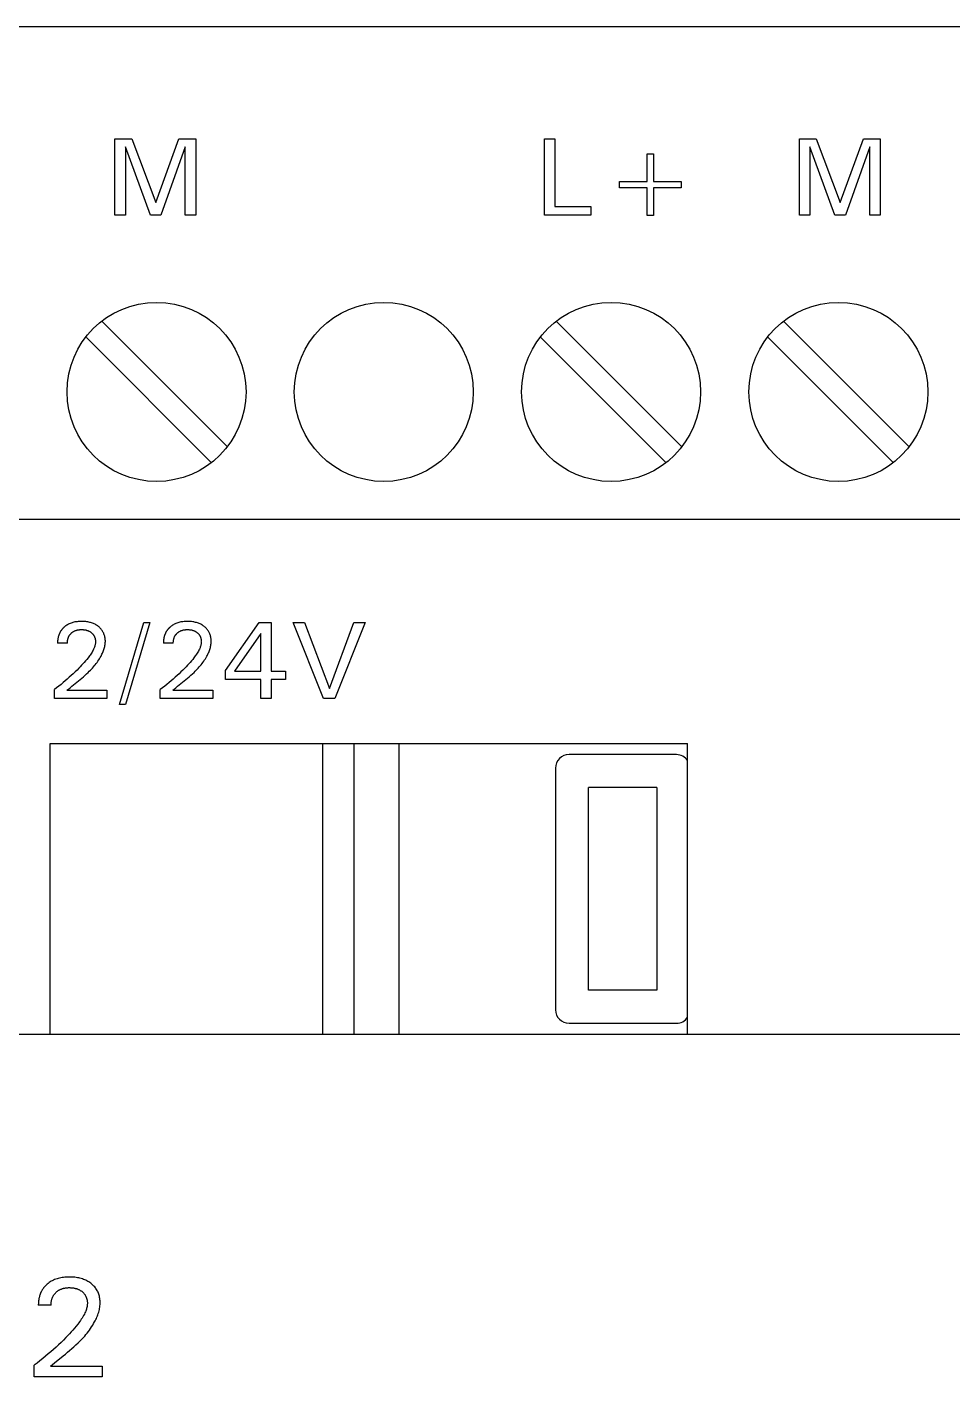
# Model space of a CAD drawing. Extents: x 0 to 420, y 0 to 297.
# Drawn here: x 150.5 to 171.17, y 231.48 to 261.63 of the extents above; entities that cross this region are included whole.
import ezdxf

# ---------------------------------------------------------------- set-up
doc = ezdxf.new("R2010")
doc.units = 0
doc.header["$LTSCALE"] = 23.1
doc.layers.add('10000_FRONT', color=7, linetype='CONTINUOUS')

msp = doc.modelspace()

# ---------------------------------------------------------------- linework, layer by layer
at = {"layer": '10000_FRONT', "color": 7, "linetype": 'CONTINUOUS'}
for p, q in [((177.762, 261.627), (144.262, 261.627)), ((152.462, 257.427), (152.462, 259.127)), ((152.462, 259.127), (152.839, 259.127)), ((152.839, 259.127), (153.373, 257.704)), ((153.373, 257.704), (153.89, 259.127)), ((153.89, 259.127), (154.267, 259.127)), ((154.267, 259.127), (154.267, 257.427)), ((162.062, 257.427), (162.062, 259.127)), ((162.062, 259.127), (162.295, 259.127)), ((162.295, 259.127), (162.295, 257.62)), ((167.762, 257.427), (167.762, 259.127)), ((167.762, 259.127), (168.139, 259.127)), ((168.139, 259.127), (168.673, 257.704)), ((168.673, 257.704), (169.19, 259.127)), ((169.19, 259.127), (169.567, 259.127)), ((169.567, 259.127), (169.567, 257.427)), ((152.695, 258.949), (152.695, 257.427)), ((153.255, 257.427), (152.695, 258.949)), ((154.034, 258.951), (153.489, 257.427)), ((154.034, 257.427), (154.034, 258.951)), ((164.356, 258.179), (164.356, 258.797)), ((164.356, 258.797), (164.501, 258.797)), ((164.501, 258.797), (164.501, 258.179)), ((167.995, 258.949), (167.995, 257.427)), ((168.555, 257.427), (167.995, 258.949)), ((169.334, 258.951), (168.789, 257.427)), ((169.334, 257.427), (169.334, 258.951)), ((163.738, 258.034), (163.738, 258.179)), ((163.738, 258.179), (164.356, 258.179)), ((164.501, 258.179), (165.119, 258.179)), ((165.119, 258.179), (165.119, 258.034)), ((164.356, 258.034), (163.738, 258.034)), ((164.356, 257.416), (164.356, 258.034)), ((164.501, 258.034), (164.501, 257.416)), ((165.119, 258.034), (164.501, 258.034)), ((162.295, 257.62), (163.097, 257.62)), ((163.097, 257.62), (163.097, 257.427)), ((152.695, 257.427), (152.462, 257.427)), ((153.489, 257.427), (153.255, 257.427)), ((154.267, 257.427), (154.034, 257.427)), ((163.097, 257.427), (162.062, 257.427)), ((164.501, 257.416), (164.356, 257.416)), ((167.995, 257.427), (167.762, 257.427)), ((168.789, 257.427), (168.555, 257.427)), ((169.567, 257.427), (169.334, 257.427)), ((154.96, 252.263), (152.175, 255.048)), ((165.12, 252.263), (162.335, 255.048)), ((170.2, 252.263), (167.415, 255.048)), ((151.825, 254.691), (154.609, 251.906)), ((161.985, 254.691), (164.769, 251.906)), ((167.065, 254.691), (169.849, 251.906)), ((177.762, 250.627), (144.262, 250.627)), ((151.253, 248.138), (151.249, 248.131)), ((151.258, 248.145), (151.253, 248.138)), ((151.262, 248.152), (151.258, 248.145)), ((151.267, 248.158), (151.262, 248.152)), ((151.272, 248.165), (151.267, 248.158)), ((151.277, 248.171), (151.272, 248.165)), ((151.282, 248.177), (151.277, 248.171)), ((151.288, 248.184), (151.282, 248.177)), ((151.293, 248.19), (151.288, 248.184)), ((151.299, 248.196), (151.293, 248.19)), ((151.304, 248.202), (151.299, 248.196)), ((151.31, 248.207), (151.304, 248.202)), ((151.316, 248.213), (151.31, 248.207)), ((151.322, 248.219), (151.316, 248.213)), ((151.328, 248.224), (151.322, 248.219)), ((151.334, 248.229), (151.328, 248.224)), ((151.351, 248.243), (151.334, 248.229)), ((151.368, 248.255), (151.351, 248.243)), ((151.385, 248.267), (151.368, 248.255)), ((151.403, 248.278), (151.385, 248.267)), ((151.422, 248.288), (151.403, 248.278)), ((151.441, 248.298), (151.422, 248.288)), ((151.461, 248.307), (151.441, 248.298)), ((151.482, 248.315), (151.461, 248.307)), ((151.503, 248.322), (151.482, 248.315)), ((151.524, 248.328), (151.503, 248.322)), ((151.546, 248.334), (151.524, 248.328)), ((151.567, 248.339), (151.546, 248.334)), ((151.55, 248.133), (151.559, 248.138)), ((151.559, 248.138), (151.569, 248.142)), ((151.592, 248.343), (151.567, 248.339)), ((151.569, 248.142), (151.578, 248.146)), ((151.578, 248.146), (151.587, 248.149)), ((151.587, 248.149), (151.597, 248.152)), ((151.616, 248.346), (151.592, 248.343)), ((151.597, 248.152), (151.607, 248.155)), ((151.607, 248.155), (151.616, 248.158)), ((151.64, 248.349), (151.616, 248.346)), ((151.616, 248.158), (151.626, 248.16)), ((151.626, 248.16), (151.637, 248.162)), ((151.637, 248.162), (151.648, 248.164)), ((151.665, 248.351), (151.64, 248.349)), ((151.648, 248.164), (151.659, 248.166)), ((151.659, 248.166), (151.67, 248.167)), ((151.689, 248.352), (151.665, 248.351)), ((151.67, 248.167), (151.681, 248.168)), ((151.681, 248.168), (151.692, 248.169)), ((151.714, 248.352), (151.689, 248.352)), ((151.692, 248.169), (151.703, 248.169)), ((151.703, 248.169), (151.714, 248.169)), ((151.738, 248.352), (151.714, 248.352)), ((151.714, 248.169), (151.726, 248.169)), ((151.726, 248.169), (151.739, 248.169)), ((151.762, 248.351), (151.738, 248.352)), ((151.739, 248.169), (151.751, 248.168)), ((151.751, 248.168), (151.763, 248.167)), ((151.786, 248.349), (151.762, 248.351)), ((151.763, 248.167), (151.775, 248.165)), ((151.775, 248.165), (151.787, 248.164)), ((151.81, 248.347), (151.786, 248.349)), ((151.787, 248.164), (151.8, 248.162)), ((151.8, 248.162), (151.809, 248.16)), ((151.809, 248.16), (151.819, 248.157)), ((151.833, 248.344), (151.81, 248.347)), ((151.819, 248.157), (151.828, 248.155)), ((151.828, 248.155), (151.837, 248.152)), ((151.857, 248.34), (151.833, 248.344)), ((151.837, 248.152), (151.846, 248.149)), ((151.846, 248.149), (151.856, 248.146)), ((151.856, 248.146), (151.865, 248.142)), ((151.878, 248.336), (151.857, 248.34)), ((151.865, 248.142), (151.873, 248.139)), ((151.873, 248.139), (151.882, 248.135)), ((151.899, 248.331), (151.878, 248.336)), ((151.882, 248.135), (151.89, 248.131)), ((151.92, 248.326), (151.899, 248.331)), ((151.941, 248.319), (151.92, 248.326)), ((151.961, 248.312), (151.941, 248.319)), ((151.981, 248.304), (151.961, 248.312)), ((152, 248.296), (151.981, 248.304)), ((152.018, 248.287), (152, 248.296)), ((152.035, 248.277), (152.018, 248.287)), ((152.053, 248.267), (152.035, 248.277)), ((152.07, 248.256), (152.053, 248.267)), ((152.086, 248.244), (152.07, 248.256)), ((152.101, 248.232), (152.086, 248.244)), ((152.115, 248.221), (152.101, 248.232)), ((152.128, 248.208), (152.115, 248.221)), ((152.141, 248.195), (152.128, 248.208)), ((152.153, 248.181), (152.141, 248.195)), ((152.165, 248.167), (152.153, 248.181)), ((152.176, 248.152), (152.165, 248.167)), ((152.186, 248.137), (152.176, 248.152)), ((152.195, 248.122), (152.186, 248.137)), ((152.565, 246.499), (153.105, 248.327)), ((153.243, 248.327), (152.702, 246.499)), ((153.105, 248.327), (153.243, 248.327)), ((153.619, 248.138), (153.615, 248.131)), ((153.624, 248.145), (153.619, 248.138)), ((153.629, 248.152), (153.624, 248.145)), ((153.633, 248.158), (153.629, 248.152)), ((153.638, 248.165), (153.633, 248.158)), ((153.643, 248.171), (153.638, 248.165)), ((153.649, 248.177), (153.643, 248.171)), ((153.654, 248.184), (153.649, 248.177)), ((153.659, 248.19), (153.654, 248.184)), ((153.665, 248.196), (153.659, 248.19)), ((153.671, 248.202), (153.665, 248.196)), ((153.677, 248.207), (153.671, 248.202)), ((153.682, 248.213), (153.677, 248.207)), ((153.688, 248.219), (153.682, 248.213)), ((153.694, 248.224), (153.688, 248.219)), ((153.701, 248.229), (153.694, 248.224)), ((153.717, 248.243), (153.701, 248.229)), ((153.734, 248.255), (153.717, 248.243)), ((153.752, 248.267), (153.734, 248.255)), ((153.77, 248.278), (153.752, 248.267)), ((153.788, 248.288), (153.77, 248.278)), ((153.807, 248.298), (153.788, 248.288)), ((153.827, 248.307), (153.807, 248.298)), ((153.848, 248.315), (153.827, 248.307)), ((153.869, 248.322), (153.848, 248.315)), ((153.89, 248.328), (153.869, 248.322)), ((153.912, 248.334), (153.89, 248.328)), ((153.934, 248.339), (153.912, 248.334)), ((153.917, 248.133), (153.926, 248.138)), ((153.926, 248.138), (153.935, 248.142)), ((153.958, 248.343), (153.934, 248.339)), ((153.935, 248.142), (153.944, 248.146)), ((153.944, 248.146), (153.954, 248.149)), ((153.954, 248.149), (153.963, 248.152)), ((153.982, 248.346), (153.958, 248.343)), ((153.963, 248.152), (153.973, 248.155)), ((153.973, 248.155), (153.983, 248.158)), ((154.007, 248.349), (153.982, 248.346)), ((153.983, 248.158), (153.992, 248.16)), ((153.992, 248.16), (154.003, 248.162)), ((154.003, 248.162), (154.014, 248.164)), ((154.031, 248.351), (154.007, 248.349)), ((154.014, 248.164), (154.025, 248.166)), ((154.025, 248.166), (154.036, 248.167)), ((154.056, 248.352), (154.031, 248.351)), ((154.036, 248.167), (154.047, 248.168)), ((154.047, 248.168), (154.058, 248.169)), ((154.08, 248.352), (154.056, 248.352)), ((154.058, 248.169), (154.069, 248.169)), ((154.069, 248.169), (154.08, 248.169)), ((154.104, 248.352), (154.08, 248.352)), ((154.08, 248.169), (154.093, 248.169)), ((154.093, 248.169), (154.105, 248.169)), ((154.128, 248.351), (154.104, 248.352)), ((154.105, 248.169), (154.117, 248.168)), ((154.117, 248.168), (154.129, 248.167)), ((154.152, 248.349), (154.128, 248.351)), ((154.129, 248.167), (154.142, 248.165)), ((154.142, 248.165), (154.154, 248.164)), ((154.176, 248.347), (154.152, 248.349)), ((154.154, 248.164), (154.166, 248.162)), ((154.166, 248.162), (154.175, 248.16)), ((154.175, 248.16), (154.185, 248.157)), ((154.2, 248.344), (154.176, 248.347)), ((154.185, 248.157), (154.194, 248.155)), ((154.194, 248.155), (154.203, 248.152)), ((154.223, 248.34), (154.2, 248.344)), ((154.203, 248.152), (154.213, 248.149)), ((154.213, 248.149), (154.222, 248.146)), ((154.222, 248.146), (154.231, 248.142)), ((154.244, 248.336), (154.223, 248.34)), ((154.231, 248.142), (154.24, 248.139)), ((154.24, 248.139), (154.248, 248.135)), ((154.266, 248.331), (154.244, 248.336)), ((154.248, 248.135), (154.256, 248.131)), ((154.286, 248.326), (154.266, 248.331)), ((154.307, 248.319), (154.286, 248.326)), ((154.327, 248.312), (154.307, 248.319)), ((154.347, 248.304), (154.327, 248.312)), ((154.366, 248.296), (154.347, 248.304)), ((154.384, 248.287), (154.366, 248.296)), ((154.402, 248.277), (154.384, 248.287)), ((154.419, 248.267), (154.402, 248.277)), ((154.436, 248.256), (154.419, 248.267)), ((154.452, 248.244), (154.436, 248.256)), ((154.467, 248.232), (154.452, 248.244)), ((154.481, 248.221), (154.467, 248.232)), ((154.494, 248.208), (154.481, 248.221)), ((154.507, 248.195), (154.494, 248.208)), ((154.52, 248.181), (154.507, 248.195)), ((154.531, 248.167), (154.52, 248.181)), ((154.542, 248.152), (154.531, 248.167)), ((154.552, 248.137), (154.542, 248.152)), ((154.561, 248.122), (154.552, 248.137)), ((154.936, 247.257), (155.685, 248.327)), ((155.685, 248.327), (155.954, 248.327)), ((155.954, 248.327), (155.954, 247.238)), ((157.121, 246.627), (156.446, 248.327)), ((156.446, 248.327), (156.698, 248.327)), ((156.698, 248.327), (157.255, 246.85)), ((157.255, 246.85), (157.804, 248.327)), ((158.056, 248.327), (157.381, 246.627)), ((157.804, 248.327), (158.056, 248.327)), ((151.181, 247.897), (151.18, 247.887)), ((151.18, 247.887), (151.18, 247.877)), ((151.18, 247.877), (151.18, 247.868)), ((151.401, 247.868), (151.18, 247.868)), ((151.182, 247.916), (151.181, 247.906)), ((151.181, 247.906), (151.181, 247.897)), ((151.183, 247.935), (151.182, 247.925)), ((151.182, 247.925), (151.182, 247.916)), ((151.184, 247.945), (151.183, 247.935)), ((151.186, 247.954), (151.184, 247.945)), ((151.187, 247.964), (151.186, 247.954)), ((151.189, 247.973), (151.187, 247.964)), ((151.191, 247.983), (151.189, 247.973)), ((151.193, 247.992), (151.191, 247.983)), ((151.195, 248.002), (151.193, 247.992)), ((151.197, 248.011), (151.195, 248.002)), ((151.2, 248.019), (151.197, 248.011)), ((151.202, 248.028), (151.2, 248.019)), ((151.205, 248.036), (151.202, 248.028)), ((151.208, 248.045), (151.205, 248.036)), ((151.21, 248.053), (151.208, 248.045)), ((151.214, 248.061), (151.21, 248.053)), ((151.217, 248.069), (151.214, 248.061)), ((151.22, 248.077), (151.217, 248.069)), ((151.224, 248.085), (151.22, 248.077)), ((151.228, 248.093), (151.224, 248.085)), ((151.231, 248.101), (151.228, 248.093)), ((151.236, 248.109), (151.231, 248.101)), ((151.24, 248.116), (151.236, 248.109)), ((151.244, 248.124), (151.24, 248.116)), ((151.249, 248.131), (151.244, 248.124)), ((151.401, 247.89), (151.402, 247.9)), ((151.401, 247.879), (151.401, 247.89)), ((151.401, 247.868), (151.401, 247.879)), ((151.402, 247.9), (151.403, 247.911)), ((151.403, 247.911), (151.404, 247.922)), ((151.404, 247.922), (151.406, 247.933)), ((151.406, 247.933), (151.408, 247.944)), ((151.408, 247.944), (151.41, 247.955)), ((151.41, 247.955), (151.412, 247.963)), ((151.412, 247.963), (151.415, 247.972)), ((151.415, 247.972), (151.418, 247.98)), ((151.418, 247.98), (151.42, 247.988)), ((151.42, 247.988), (151.424, 247.996)), ((151.424, 247.996), (151.427, 248.005)), ((151.427, 248.005), (151.431, 248.013)), ((151.431, 248.013), (151.435, 248.02)), ((151.435, 248.02), (151.439, 248.028)), ((151.439, 248.028), (151.443, 248.035)), ((151.443, 248.035), (151.448, 248.043)), ((151.448, 248.043), (151.453, 248.05)), ((151.453, 248.05), (151.458, 248.057)), ((151.458, 248.057), (151.463, 248.063)), ((151.463, 248.063), (151.469, 248.07)), ((151.469, 248.07), (151.475, 248.076)), ((151.475, 248.076), (151.481, 248.082)), ((151.481, 248.082), (151.487, 248.088)), ((151.487, 248.088), (151.494, 248.095)), ((151.494, 248.095), (151.501, 248.101)), ((151.501, 248.101), (151.509, 248.107)), ((151.509, 248.107), (151.517, 248.113)), ((151.517, 248.113), (151.525, 248.119)), ((151.525, 248.119), (151.533, 248.124)), ((151.533, 248.124), (151.542, 248.129)), ((151.542, 248.129), (151.55, 248.133)), ((151.89, 248.131), (151.898, 248.126)), ((151.898, 248.126), (151.906, 248.122)), ((151.906, 248.122), (151.913, 248.117)), ((151.913, 248.117), (151.921, 248.112)), ((151.921, 248.112), (151.928, 248.106)), ((151.928, 248.106), (151.936, 248.1)), ((151.936, 248.1), (151.942, 248.095)), ((151.942, 248.095), (151.948, 248.089)), ((151.948, 248.089), (151.954, 248.084)), ((151.954, 248.084), (151.96, 248.078)), ((151.96, 248.078), (151.966, 248.071)), ((151.966, 248.071), (151.972, 248.065)), ((151.972, 248.065), (151.977, 248.058)), ((151.977, 248.058), (151.982, 248.052)), ((151.982, 248.052), (151.986, 248.045)), ((151.986, 248.045), (151.991, 248.037)), ((151.991, 248.037), (151.995, 248.03)), ((151.995, 248.03), (151.999, 248.023)), ((151.999, 248.023), (152.003, 248.015)), ((152.003, 248.015), (152.006, 248.007)), ((152.006, 248.007), (152.009, 247.999)), ((152.009, 247.999), (152.012, 247.991)), ((152.012, 247.991), (152.015, 247.983)), ((152.015, 247.983), (152.017, 247.975)), ((152.017, 247.975), (152.019, 247.966)), ((152.019, 247.966), (152.021, 247.957)), ((152.022, 247.843), (152.019, 247.827)), ((152.021, 247.957), (152.023, 247.948)), ((152.025, 247.86), (152.022, 247.843)), ((152.023, 247.948), (152.025, 247.939)), ((152.025, 247.939), (152.026, 247.929)), ((152.026, 247.876), (152.025, 247.86)), ((152.026, 247.929), (152.026, 247.92)), ((152.026, 247.92), (152.027, 247.911)), ((152.027, 247.892), (152.026, 247.876)), ((152.027, 247.911), (152.027, 247.901)), ((152.027, 247.901), (152.027, 247.892)), ((152.203, 248.106), (152.195, 248.122)), ((152.211, 248.089), (152.203, 248.106)), ((152.218, 248.073), (152.211, 248.089)), ((152.224, 248.055), (152.218, 248.073)), ((152.23, 248.038), (152.224, 248.055)), ((152.235, 248.019), (152.23, 248.038)), ((152.239, 248), (152.235, 248.019)), ((152.242, 247.98), (152.239, 248)), ((152.239, 247.812), (152.242, 247.834)), ((152.245, 247.961), (152.242, 247.98)), ((152.242, 247.834), (152.245, 247.857)), ((152.247, 247.941), (152.245, 247.961)), ((152.245, 247.857), (152.247, 247.879)), ((152.248, 247.921), (152.247, 247.941)), ((152.247, 247.879), (152.248, 247.902)), ((152.248, 247.902), (152.248, 247.921)), ((153.547, 247.887), (153.546, 247.877)), ((153.546, 247.877), (153.546, 247.868)), ((153.767, 247.868), (153.546, 247.868)), ((153.548, 247.916), (153.547, 247.906)), ((153.547, 247.906), (153.547, 247.897)), ((153.547, 247.897), (153.547, 247.887)), ((153.549, 247.925), (153.548, 247.916)), ((153.55, 247.935), (153.549, 247.925)), ((153.551, 247.945), (153.55, 247.935)), ((153.552, 247.954), (153.551, 247.945)), ((153.554, 247.964), (153.552, 247.954)), ((153.555, 247.973), (153.554, 247.964)), ((153.557, 247.983), (153.555, 247.973)), ((153.559, 247.992), (153.557, 247.983)), ((153.561, 248.002), (153.559, 247.992)), ((153.564, 248.011), (153.561, 248.002)), ((153.566, 248.019), (153.564, 248.011)), ((153.568, 248.028), (153.566, 248.019)), ((153.571, 248.036), (153.568, 248.028)), ((153.574, 248.045), (153.571, 248.036)), ((153.577, 248.053), (153.574, 248.045)), ((153.58, 248.061), (153.577, 248.053)), ((153.583, 248.069), (153.58, 248.061)), ((153.587, 248.077), (153.583, 248.069)), ((153.59, 248.085), (153.587, 248.077)), ((153.594, 248.093), (153.59, 248.085)), ((153.598, 248.101), (153.594, 248.093)), ((153.602, 248.109), (153.598, 248.101)), ((153.606, 248.116), (153.602, 248.109)), ((153.61, 248.124), (153.606, 248.116)), ((153.615, 248.131), (153.61, 248.124)), ((153.767, 247.89), (153.768, 247.9)), ((153.767, 247.879), (153.767, 247.89)), ((153.767, 247.868), (153.767, 247.879)), ((153.768, 247.9), (153.769, 247.911)), ((153.769, 247.911), (153.77, 247.922)), ((153.77, 247.922), (153.772, 247.933)), ((153.772, 247.933), (153.774, 247.944)), ((153.774, 247.944), (153.777, 247.955)), ((153.777, 247.955), (153.779, 247.963)), ((153.779, 247.963), (153.781, 247.972)), ((153.781, 247.972), (153.784, 247.98)), ((153.784, 247.98), (153.787, 247.988)), ((153.787, 247.988), (153.79, 247.996)), ((153.79, 247.996), (153.793, 248.005)), ((153.793, 248.005), (153.797, 248.013)), ((153.797, 248.013), (153.801, 248.02)), ((153.801, 248.02), (153.805, 248.028)), ((153.805, 248.028), (153.81, 248.035)), ((153.81, 248.035), (153.814, 248.043)), ((153.814, 248.043), (153.819, 248.05)), ((153.819, 248.05), (153.824, 248.057)), ((153.824, 248.057), (153.83, 248.063)), ((153.83, 248.063), (153.835, 248.07)), ((153.835, 248.07), (153.841, 248.076)), ((153.841, 248.076), (153.847, 248.082)), ((153.847, 248.082), (153.853, 248.088)), ((153.853, 248.088), (153.86, 248.095)), ((153.86, 248.095), (153.868, 248.101)), ((153.868, 248.101), (153.875, 248.107)), ((153.875, 248.107), (153.883, 248.113)), ((153.883, 248.113), (153.891, 248.119)), ((153.891, 248.119), (153.9, 248.124)), ((153.9, 248.124), (153.908, 248.129)), ((153.908, 248.129), (153.917, 248.133)), ((154.256, 248.131), (154.264, 248.126)), ((154.264, 248.126), (154.272, 248.122)), ((154.272, 248.122), (154.28, 248.117)), ((154.28, 248.117), (154.287, 248.112)), ((154.287, 248.112), (154.295, 248.106)), ((154.295, 248.106), (154.302, 248.1)), ((154.302, 248.1), (154.308, 248.095)), ((154.308, 248.095), (154.315, 248.089)), ((154.315, 248.089), (154.321, 248.084)), ((154.321, 248.084), (154.327, 248.078)), ((154.327, 248.078), (154.332, 248.071)), ((154.332, 248.071), (154.338, 248.065)), ((154.338, 248.065), (154.343, 248.058)), ((154.343, 248.058), (154.348, 248.052)), ((154.348, 248.052), (154.353, 248.045)), ((154.353, 248.045), (154.357, 248.037)), ((154.357, 248.037), (154.361, 248.03)), ((154.361, 248.03), (154.365, 248.023)), ((154.365, 248.023), (154.369, 248.015)), ((154.369, 248.015), (154.372, 248.007)), ((154.372, 248.007), (154.375, 247.999)), ((154.375, 247.999), (154.378, 247.991)), ((154.378, 247.991), (154.381, 247.983)), ((154.381, 247.983), (154.383, 247.975)), ((154.383, 247.975), (154.386, 247.966)), ((154.388, 247.843), (154.385, 247.827)), ((154.386, 247.966), (154.388, 247.957)), ((154.388, 247.957), (154.389, 247.948)), ((154.391, 247.86), (154.388, 247.843)), ((154.389, 247.948), (154.391, 247.939)), ((154.391, 247.939), (154.392, 247.929)), ((154.393, 247.876), (154.391, 247.86)), ((154.392, 247.929), (154.393, 247.92)), ((154.393, 247.92), (154.393, 247.911)), ((154.393, 247.911), (154.394, 247.901)), ((154.394, 247.901), (154.393, 247.892)), ((154.393, 247.892), (154.393, 247.876)), ((154.57, 248.106), (154.561, 248.122)), ((154.577, 248.089), (154.57, 248.106)), ((154.584, 248.073), (154.577, 248.089)), ((154.591, 248.055), (154.584, 248.073)), ((154.596, 248.038), (154.591, 248.055)), ((154.601, 248.019), (154.596, 248.038)), ((154.605, 248), (154.601, 248.019)), ((154.609, 247.98), (154.605, 248)), ((154.605, 247.812), (154.609, 247.834)), ((154.611, 247.961), (154.609, 247.98)), ((154.609, 247.834), (154.611, 247.857)), ((154.613, 247.941), (154.611, 247.961)), ((154.611, 247.857), (154.613, 247.879)), ((154.614, 247.921), (154.613, 247.941)), ((154.613, 247.879), (154.614, 247.902)), ((154.614, 247.902), (154.614, 247.921)), ((155.726, 248.085), (155.134, 247.238)), ((155.726, 247.238), (155.726, 248.085)), ((151.862, 247.539), (151.835, 247.504)), ((151.878, 247.56), (151.862, 247.539)), ((151.893, 247.58), (151.878, 247.56)), ((151.908, 247.601), (151.893, 247.58)), ((151.923, 247.622), (151.908, 247.601)), ((151.937, 247.644), (151.923, 247.622)), ((151.95, 247.666), (151.937, 247.644)), ((151.963, 247.688), (151.95, 247.666)), ((151.975, 247.711), (151.963, 247.688)), ((151.986, 247.734), (151.975, 247.711)), ((151.993, 247.749), (151.986, 247.734)), ((151.999, 247.765), (151.993, 247.749)), ((152.005, 247.78), (151.999, 247.765)), ((152.01, 247.796), (152.005, 247.78)), ((152.015, 247.812), (152.01, 247.796)), ((152.019, 247.827), (152.015, 247.812)), ((152.119, 247.519), (152.136, 247.548)), ((152.136, 247.548), (152.152, 247.577)), ((152.152, 247.577), (152.163, 247.597)), ((152.163, 247.597), (152.173, 247.618)), ((152.173, 247.618), (152.183, 247.639)), ((152.183, 247.639), (152.192, 247.66)), ((152.192, 247.66), (152.201, 247.681)), ((152.201, 247.681), (152.209, 247.702)), ((152.209, 247.702), (152.216, 247.724)), ((152.216, 247.724), (152.223, 247.746)), ((152.223, 247.746), (152.229, 247.768)), ((152.229, 247.768), (152.234, 247.79)), ((152.234, 247.79), (152.239, 247.812)), ((154.229, 247.539), (154.201, 247.504)), ((154.244, 247.56), (154.229, 247.539)), ((154.259, 247.58), (154.244, 247.56)), ((154.274, 247.601), (154.259, 247.58)), ((154.289, 247.622), (154.274, 247.601)), ((154.303, 247.644), (154.289, 247.622)), ((154.316, 247.666), (154.303, 247.644)), ((154.329, 247.688), (154.316, 247.666)), ((154.341, 247.711), (154.329, 247.688)), ((154.352, 247.734), (154.341, 247.711)), ((154.359, 247.749), (154.352, 247.734)), ((154.365, 247.765), (154.359, 247.749)), ((154.371, 247.78), (154.365, 247.765)), ((154.376, 247.796), (154.371, 247.78)), ((154.381, 247.812), (154.376, 247.796)), ((154.385, 247.827), (154.381, 247.812)), ((154.485, 247.519), (154.502, 247.548)), ((154.502, 247.548), (154.518, 247.577)), ((154.518, 247.577), (154.529, 247.597)), ((154.529, 247.597), (154.539, 247.618)), ((154.539, 247.618), (154.549, 247.639)), ((154.549, 247.639), (154.558, 247.66)), ((154.558, 247.66), (154.567, 247.681)), ((154.567, 247.681), (154.575, 247.702)), ((154.575, 247.702), (154.582, 247.724)), ((154.582, 247.724), (154.589, 247.746)), ((154.589, 247.746), (154.595, 247.768)), ((154.595, 247.768), (154.6, 247.79)), ((154.6, 247.79), (154.605, 247.812)), ((151.615, 247.265), (151.573, 247.224)), ((151.656, 247.306), (151.615, 247.265)), ((151.687, 247.338), (151.656, 247.306)), ((151.718, 247.371), (151.687, 247.338)), ((151.748, 247.403), (151.718, 247.371)), ((151.777, 247.437), (151.748, 247.403)), ((151.806, 247.47), (151.777, 247.437)), ((151.835, 247.504), (151.806, 247.47)), ((151.865, 247.214), (151.889, 247.237)), ((151.889, 247.237), (151.913, 247.261)), ((151.913, 247.261), (151.936, 247.285)), ((151.936, 247.285), (151.958, 247.309)), ((151.958, 247.309), (151.98, 247.334)), ((151.98, 247.334), (152.002, 247.359)), ((152.002, 247.359), (152.023, 247.384)), ((152.023, 247.384), (152.043, 247.41)), ((152.043, 247.41), (152.063, 247.437)), ((152.063, 247.437), (152.082, 247.464)), ((152.082, 247.464), (152.101, 247.491)), ((152.101, 247.491), (152.119, 247.519)), ((153.981, 247.265), (153.939, 247.224)), ((154.022, 247.306), (153.981, 247.265)), ((154.053, 247.338), (154.022, 247.306)), ((154.084, 247.371), (154.053, 247.338)), ((154.114, 247.403), (154.084, 247.371)), ((154.144, 247.437), (154.114, 247.403)), ((154.172, 247.47), (154.144, 247.437)), ((154.201, 247.504), (154.172, 247.47)), ((154.232, 247.214), (154.255, 247.237)), ((154.255, 247.237), (154.279, 247.261)), ((154.279, 247.261), (154.302, 247.285)), ((154.302, 247.285), (154.324, 247.309)), ((154.324, 247.309), (154.347, 247.334)), ((154.347, 247.334), (154.368, 247.359)), ((154.368, 247.359), (154.389, 247.384)), ((154.389, 247.384), (154.41, 247.41)), ((154.41, 247.41), (154.43, 247.437)), ((154.43, 247.437), (154.449, 247.464)), ((154.449, 247.464), (154.467, 247.491)), ((154.467, 247.491), (154.485, 247.519)), ((154.936, 247.052), (154.936, 247.257)), ((155.134, 247.238), (155.726, 247.238)), ((155.954, 247.238), (156.275, 247.238)), ((156.275, 247.238), (156.275, 247.052)), ((151.257, 246.946), (151.209, 246.907)), ((151.305, 246.985), (151.257, 246.946)), ((151.352, 247.024), (151.305, 246.985)), ((151.397, 247.063), (151.352, 247.024)), ((151.443, 247.103), (151.397, 247.063)), ((151.487, 247.144), (151.443, 247.103)), ((151.53, 247.184), (151.487, 247.144)), ((151.497, 246.902), (151.572, 246.962)), ((151.573, 247.224), (151.53, 247.184)), ((151.572, 246.962), (151.609, 246.992)), ((151.609, 246.992), (151.646, 247.023)), ((151.646, 247.023), (151.684, 247.054)), ((151.684, 247.054), (151.721, 247.085)), ((151.721, 247.085), (151.758, 247.116)), ((151.758, 247.116), (151.794, 247.148)), ((151.794, 247.148), (151.83, 247.181)), ((151.83, 247.181), (151.865, 247.214)), ((153.624, 246.946), (153.575, 246.907)), ((153.672, 246.985), (153.624, 246.946)), ((153.718, 247.024), (153.672, 246.985)), ((153.764, 247.063), (153.718, 247.024)), ((153.809, 247.103), (153.764, 247.063)), ((153.854, 247.144), (153.809, 247.103)), ((153.897, 247.184), (153.854, 247.144)), ((153.863, 246.902), (153.938, 246.962)), ((153.939, 247.224), (153.897, 247.184)), ((153.938, 246.962), (153.975, 246.992)), ((153.975, 246.992), (154.013, 247.023)), ((154.013, 247.023), (154.05, 247.054)), ((154.05, 247.054), (154.087, 247.085)), ((154.087, 247.085), (154.124, 247.116)), ((154.124, 247.116), (154.16, 247.148)), ((154.16, 247.148), (154.196, 247.181)), ((154.196, 247.181), (154.232, 247.214)), ((155.726, 247.052), (154.936, 247.052)), ((155.726, 246.627), (155.726, 247.052)), ((155.954, 247.052), (155.954, 246.627)), ((156.275, 247.052), (155.954, 247.052)), ((151.16, 246.868), (151.11, 246.831)), ((151.11, 246.627), (151.11, 246.831)), ((151.209, 246.907), (151.16, 246.868)), ((151.387, 246.813), (151.423, 246.842)), ((151.387, 246.813), (152.283, 246.813)), ((151.423, 246.842), (151.46, 246.872)), ((151.46, 246.872), (151.497, 246.902)), ((152.283, 246.813), (152.283, 246.627)), ((153.526, 246.868), (153.477, 246.831)), ((153.477, 246.627), (153.477, 246.831)), ((153.575, 246.907), (153.526, 246.868)), ((153.754, 246.813), (153.79, 246.842)), ((153.754, 246.813), (154.649, 246.813)), ((153.79, 246.842), (153.826, 246.872)), ((153.826, 246.872), (153.863, 246.902)), ((154.649, 246.813), (154.649, 246.627)), ((152.283, 246.627), (151.11, 246.627)), ((152.702, 246.499), (152.565, 246.499)), ((154.649, 246.627), (153.477, 246.627)), ((155.954, 246.627), (155.726, 246.627)), ((157.381, 246.627), (157.121, 246.627)), ((151.012, 239.127), (151.012, 245.627)), ((151.012, 245.627), (165.262, 245.627)), ((157.112, 239.127), (157.112, 245.627)), ((157.812, 239.127), (157.812, 245.627)), ((158.812, 239.127), (158.812, 245.627)), ((165.262, 239.127), (165.262, 245.627)), ((165.012, 245.377), (162.612, 245.377)), ((162.312, 245.077), (162.312, 239.677)), ((163.049, 240.114), (163.049, 244.64)), ((164.575, 244.64), (163.049, 244.64)), ((164.575, 244.64), (164.575, 240.114)), ((164.575, 240.114), (163.049, 240.114)), ((177.762, 239.127), (144.262, 239.127)), ((162.612, 239.377), (165.012, 239.377)), ((151.168, 233.67), (151.141, 233.661)), ((151.196, 233.679), (151.168, 233.67)), ((151.223, 233.686), (151.196, 233.679)), ((151.251, 233.692), (151.223, 233.686)), ((151.283, 233.698), (151.251, 233.692)), ((151.314, 233.702), (151.283, 233.698)), ((151.346, 233.706), (151.314, 233.702)), ((151.378, 233.708), (151.346, 233.706)), ((151.409, 233.709), (151.378, 233.708)), ((151.441, 233.71), (151.409, 233.709)), ((151.472, 233.709), (151.441, 233.71)), ((151.503, 233.708), (151.472, 233.709)), ((151.534, 233.706), (151.503, 233.708)), ((151.565, 233.703), (151.534, 233.706)), ((151.596, 233.699), (151.565, 233.703)), ((151.626, 233.694), (151.596, 233.699)), ((151.654, 233.689), (151.626, 233.694)), ((151.681, 233.682), (151.654, 233.689)), ((151.708, 233.675), (151.681, 233.682)), ((151.735, 233.667), (151.708, 233.675)), ((151.761, 233.658), (151.735, 233.667)), ((150.807, 233.364), (150.802, 233.354)), ((150.812, 233.374), (150.807, 233.364)), ((150.817, 233.385), (150.812, 233.374)), ((150.822, 233.395), (150.817, 233.385)), ((150.828, 233.404), (150.822, 233.395)), ((150.833, 233.414), (150.828, 233.404)), ((150.839, 233.424), (150.833, 233.414)), ((150.845, 233.433), (150.839, 233.424)), ((150.851, 233.441), (150.845, 233.433)), ((150.857, 233.45), (150.851, 233.441)), ((150.863, 233.459), (150.857, 233.45)), ((150.869, 233.467), (150.863, 233.459)), ((150.876, 233.475), (150.869, 233.467)), ((150.883, 233.483), (150.876, 233.475)), ((150.89, 233.491), (150.883, 233.483)), ((150.897, 233.499), (150.89, 233.491)), ((150.904, 233.507), (150.897, 233.499)), ((150.911, 233.515), (150.904, 233.507)), ((150.919, 233.522), (150.911, 233.515)), ((150.926, 233.53), (150.919, 233.522)), ((150.934, 233.537), (150.926, 233.53)), ((150.942, 233.544), (150.934, 233.537)), ((150.95, 233.551), (150.942, 233.544)), ((150.971, 233.568), (150.95, 233.551)), ((150.993, 233.584), (150.971, 233.568)), ((151.016, 233.599), (150.993, 233.584)), ((151.039, 233.614), (151.016, 233.599)), ((151.063, 233.627), (151.039, 233.614)), ((151.088, 233.639), (151.063, 233.627)), ((151.114, 233.651), (151.088, 233.639)), ((151.141, 233.661), (151.114, 233.651)), ((151.139, 233.361), (151.147, 233.368)), ((151.147, 233.368), (151.157, 233.377)), ((151.157, 233.377), (151.166, 233.385)), ((151.166, 233.385), (151.176, 233.393)), ((151.176, 233.393), (151.186, 233.4)), ((151.186, 233.4), (151.197, 233.407)), ((151.197, 233.407), (151.207, 233.414)), ((151.207, 233.414), (151.218, 233.42)), ((151.218, 233.42), (151.229, 233.426)), ((151.229, 233.426), (151.241, 233.432)), ((151.241, 233.432), (151.253, 233.437)), ((151.253, 233.437), (151.265, 233.442)), ((151.265, 233.442), (151.277, 233.447)), ((151.277, 233.447), (151.29, 233.451)), ((151.29, 233.451), (151.302, 233.455)), ((151.302, 233.455), (151.315, 233.458)), ((151.315, 233.458), (151.327, 233.461)), ((151.327, 233.461), (151.341, 233.464)), ((151.341, 233.464), (151.356, 233.466)), ((151.356, 233.466), (151.37, 233.468)), ((151.37, 233.468), (151.384, 233.47)), ((151.384, 233.47), (151.398, 233.471)), ((151.398, 233.471), (151.412, 233.472)), ((151.412, 233.472), (151.427, 233.473)), ((151.427, 233.473), (151.441, 233.473)), ((151.441, 233.473), (151.457, 233.473)), ((151.457, 233.473), (151.473, 233.472)), ((151.473, 233.472), (151.489, 233.471)), ((151.489, 233.471), (151.505, 233.47)), ((151.505, 233.47), (151.521, 233.468)), ((151.521, 233.468), (151.536, 233.466)), ((151.536, 233.466), (151.552, 233.463)), ((151.552, 233.463), (151.564, 233.46)), ((151.564, 233.46), (151.577, 233.457)), ((151.577, 233.457), (151.589, 233.454)), ((151.589, 233.454), (151.601, 233.451)), ((151.601, 233.451), (151.613, 233.447)), ((151.613, 233.447), (151.624, 233.443)), ((151.624, 233.443), (151.636, 233.438)), ((151.636, 233.438), (151.648, 233.433)), ((151.648, 233.433), (151.658, 233.428)), ((151.658, 233.428), (151.669, 233.423)), ((151.669, 233.423), (151.679, 233.417)), ((151.679, 233.417), (151.689, 233.411)), ((151.689, 233.411), (151.699, 233.405)), ((151.699, 233.405), (151.709, 233.398)), ((151.709, 233.398), (151.719, 233.391)), ((151.719, 233.391), (151.728, 233.384)), ((151.728, 233.384), (151.736, 233.377)), ((151.736, 233.377), (151.745, 233.37)), ((151.745, 233.37), (151.752, 233.362)), ((151.752, 233.362), (151.76, 233.354)), ((151.787, 233.647), (151.761, 233.658)), ((151.811, 233.637), (151.787, 233.647)), ((151.834, 233.625), (151.811, 233.637)), ((151.857, 233.613), (151.834, 233.625)), ((151.88, 233.599), (151.857, 233.613)), ((151.902, 233.585), (151.88, 233.599)), ((151.923, 233.569), (151.902, 233.585)), ((151.942, 233.555), (151.923, 233.569)), ((151.96, 233.539), (151.942, 233.555)), ((151.977, 233.523), (151.96, 233.539)), ((151.994, 233.506), (151.977, 233.523)), ((152.01, 233.488), (151.994, 233.506)), ((152.025, 233.47), (152.01, 233.488)), ((152.039, 233.451), (152.025, 233.47)), ((152.052, 233.431), (152.039, 233.451)), ((152.064, 233.411), (152.052, 233.431)), ((152.075, 233.391), (152.064, 233.411)), ((152.085, 233.369), (152.075, 233.391)), ((152.094, 233.348), (152.085, 233.369)), ((150.751, 233.108), (150.75, 233.095)), ((150.75, 233.095), (150.75, 233.083)), ((151.036, 233.083), (150.75, 233.083)), ((150.752, 233.145), (150.751, 233.132)), ((150.751, 233.132), (150.751, 233.12)), ((150.751, 233.12), (150.751, 233.108)), ((150.753, 233.157), (150.752, 233.145)), ((150.755, 233.17), (150.753, 233.157)), ((150.756, 233.182), (150.755, 233.17)), ((150.758, 233.194), (150.756, 233.182)), ((150.76, 233.207), (150.758, 233.194)), ((150.762, 233.219), (150.76, 233.207)), ((150.764, 233.231), (150.762, 233.219)), ((150.767, 233.244), (150.764, 233.231)), ((150.77, 233.256), (150.767, 233.244)), ((150.773, 233.268), (150.77, 233.256)), ((150.776, 233.279), (150.773, 233.268)), ((150.779, 233.29), (150.776, 233.279)), ((150.782, 233.301), (150.779, 233.29)), ((150.786, 233.311), (150.782, 233.301)), ((150.79, 233.322), (150.786, 233.311)), ((150.794, 233.333), (150.79, 233.322)), ((150.798, 233.343), (150.794, 233.333)), ((150.802, 233.354), (150.798, 233.343)), ((151.036, 233.111), (151.037, 233.125)), ((151.036, 233.097), (151.036, 233.111)), ((151.036, 233.083), (151.036, 233.097)), ((151.037, 233.125), (151.038, 233.139)), ((151.038, 233.139), (151.04, 233.153)), ((151.04, 233.153), (151.042, 233.167)), ((151.042, 233.167), (151.045, 233.181)), ((151.045, 233.181), (151.048, 233.195)), ((151.048, 233.195), (151.051, 233.206)), ((151.051, 233.206), (151.054, 233.217)), ((151.054, 233.217), (151.058, 233.228)), ((151.058, 233.228), (151.061, 233.239)), ((151.061, 233.239), (151.065, 233.249)), ((151.065, 233.249), (151.07, 233.26)), ((151.07, 233.26), (151.075, 233.27)), ((151.075, 233.27), (151.08, 233.28)), ((151.08, 233.28), (151.085, 233.29)), ((151.085, 233.29), (151.091, 233.3)), ((151.091, 233.3), (151.097, 233.309)), ((151.097, 233.309), (151.103, 233.318)), ((151.103, 233.318), (151.11, 233.327)), ((151.11, 233.327), (151.117, 233.336)), ((151.117, 233.336), (151.124, 233.344)), ((151.124, 233.344), (151.132, 233.352)), ((151.132, 233.352), (151.139, 233.361)), ((151.76, 233.354), (151.767, 233.346)), ((151.767, 233.346), (151.775, 233.338)), ((151.775, 233.338), (151.781, 233.329)), ((151.781, 233.329), (151.788, 233.321)), ((151.788, 233.321), (151.794, 233.312)), ((151.794, 233.312), (151.8, 233.302)), ((151.8, 233.302), (151.805, 233.293)), ((151.805, 233.293), (151.81, 233.283)), ((151.81, 233.283), (151.815, 233.273)), ((151.815, 233.273), (151.819, 233.263)), ((151.819, 233.263), (151.823, 233.253)), ((151.823, 233.253), (151.827, 233.243)), ((151.827, 233.243), (151.83, 233.232)), ((151.83, 233.232), (151.833, 233.222)), ((151.833, 233.222), (151.836, 233.21)), ((151.836, 233.21), (151.839, 233.198)), ((151.839, 233.198), (151.841, 233.186)), ((151.843, 233.072), (151.84, 233.051)), ((151.841, 233.186), (151.843, 233.174)), ((151.843, 233.174), (151.845, 233.162)), ((151.845, 233.093), (151.843, 233.072)), ((151.845, 233.162), (151.846, 233.15)), ((151.847, 233.114), (151.845, 233.093)), ((151.846, 233.15), (151.846, 233.138)), ((151.846, 233.138), (151.847, 233.126)), ((151.847, 233.126), (151.847, 233.114)), ((152.102, 233.326), (152.094, 233.348)), ((152.109, 233.303), (152.102, 233.326)), ((152.115, 233.279), (152.109, 233.303)), ((152.121, 233.254), (152.115, 233.279)), ((152.125, 233.228), (152.121, 233.254)), ((152.128, 233.203), (152.125, 233.228)), ((152.125, 233.039), (152.128, 233.068)), ((152.131, 233.178), (152.128, 233.203)), ((152.128, 233.068), (152.131, 233.097)), ((152.132, 233.152), (152.131, 233.178)), ((152.131, 233.097), (152.132, 233.127)), ((152.132, 233.127), (152.132, 233.152)), ((151.711, 232.765), (151.693, 232.738)), ((151.729, 232.793), (151.711, 232.765)), ((151.747, 232.821), (151.729, 232.793)), ((151.763, 232.85), (151.747, 232.821)), ((151.779, 232.88), (151.763, 232.85)), ((151.793, 232.91), (151.779, 232.88)), ((151.802, 232.93), (151.793, 232.91)), ((151.81, 232.949), (151.802, 232.93)), ((151.817, 232.969), (151.81, 232.949)), ((151.824, 232.99), (151.817, 232.969)), ((151.83, 233.01), (151.824, 232.99)), ((151.835, 233.031), (151.83, 233.01)), ((151.84, 233.051), (151.835, 233.031)), ((152.022, 232.733), (152.035, 232.759)), ((152.035, 232.759), (152.048, 232.786)), ((152.048, 232.786), (152.06, 232.813)), ((152.06, 232.813), (152.071, 232.841)), ((152.071, 232.841), (152.081, 232.869)), ((152.081, 232.869), (152.091, 232.897)), ((152.091, 232.897), (152.1, 232.925)), ((152.1, 232.925), (152.108, 232.953)), ((152.108, 232.953), (152.114, 232.982)), ((152.114, 232.982), (152.12, 233.01)), ((152.12, 233.01), (152.125, 233.039)), ((151.485, 232.482), (151.446, 232.439)), ((151.523, 232.525), (151.485, 232.482)), ((151.561, 232.568), (151.523, 232.525)), ((151.597, 232.612), (151.561, 232.568)), ((151.633, 232.657), (151.597, 232.612)), ((151.653, 232.684), (151.633, 232.657)), ((151.673, 232.711), (151.653, 232.684)), ((151.693, 232.738), (151.673, 232.711)), ((151.814, 232.424), (151.841, 232.457)), ((151.841, 232.457), (151.868, 232.491)), ((151.868, 232.491), (151.893, 232.525)), ((151.893, 232.525), (151.918, 232.56)), ((151.918, 232.56), (151.942, 232.596)), ((151.942, 232.596), (151.965, 232.632)), ((151.965, 232.632), (151.987, 232.669)), ((151.987, 232.669), (152.008, 232.707)), ((152.008, 232.707), (152.022, 232.733)), ((151.203, 232.197), (151.148, 232.146)), ((151.258, 232.25), (151.203, 232.197)), ((151.313, 232.303), (151.258, 232.25)), ((151.366, 232.356), (151.313, 232.303)), ((151.406, 232.398), (151.366, 232.356)), ((151.446, 232.439), (151.406, 232.398)), ((151.545, 232.152), (151.591, 232.194)), ((151.591, 232.194), (151.637, 232.237)), ((151.637, 232.237), (151.668, 232.267)), ((151.668, 232.267), (151.698, 232.297)), ((151.698, 232.297), (151.728, 232.328)), ((151.728, 232.328), (151.757, 232.36)), ((151.757, 232.36), (151.786, 232.392)), ((151.786, 232.392), (151.814, 232.424)), ((150.85, 231.889), (150.787, 231.839)), ((150.912, 231.941), (150.85, 231.889)), ((150.972, 231.991), (150.912, 231.941)), ((151.031, 232.042), (150.972, 231.991)), ((151.09, 232.093), (151.031, 232.042)), ((151.148, 232.146), (151.09, 232.093)), ((151.16, 231.833), (151.257, 231.911)), ((151.257, 231.911), (151.305, 231.95)), ((151.305, 231.95), (151.354, 231.989)), ((151.354, 231.989), (151.402, 232.029)), ((151.402, 232.029), (151.45, 232.069)), ((151.45, 232.069), (151.498, 232.11)), ((151.498, 232.11), (151.545, 232.152)), ((150.724, 231.789), (150.66, 231.74)), ((150.66, 231.477), (150.66, 231.74)), ((150.787, 231.839), (150.724, 231.789)), ((151.019, 231.717), (151.065, 231.756)), ((151.019, 231.717), (152.177, 231.717)), ((151.065, 231.756), (151.112, 231.795)), ((151.112, 231.795), (151.16, 231.833)), ((152.177, 231.717), (152.177, 231.477)), ((152.177, 231.477), (150.66, 231.477))]:
    msp.add_line(p, q, dxfattribs=at)
for centre in [(153.392, 253.477), (158.472, 253.477), (163.552, 253.477), (168.632, 253.477)]:
    msp.add_circle(centre, 2, dxfattribs=at)
for centre, start, end in [((162.612, 245.077), 90, 180), ((165.012, 245.077), 33.5245, 90), ((162.612, 239.677), 180, 270), ((165.012, 239.677), 270, 326.4755)]:
    msp.add_arc(centre, 0.3, start, end, dxfattribs=at)

doc.saveas('drawing.dxf')
